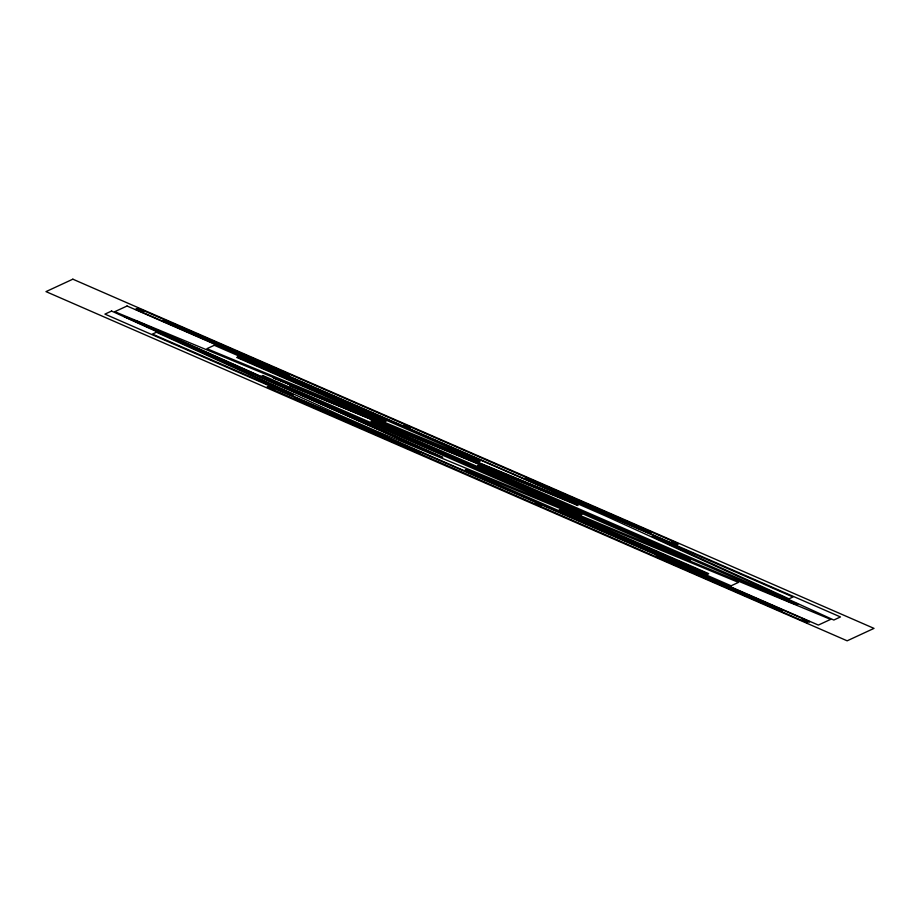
<?xml version="1.0" encoding="UTF-8"?>
<svg xmlns="http://www.w3.org/2000/svg" width="920" height="920" viewBox="0 0 920 920"><rect width="100%" height="100%" fill="white"/><g stroke="black" fill="none" stroke-linecap="round" stroke-linejoin="round"><path stroke-width="1.38" d="M72.841 279.185L46 291.617L847.159 640.814L874 628.383L72.841 279.185M111.573 311.052L104.937 314.122L818.351 625.071L830.645 619.379L376.774 431.227L339.848 415.127L111.573 311.052M127.04 306.003L114.758 311.696L568.629 499.847L605.556 515.947L833.831 620.034L840.466 616.952L127.04 306.003M136.551 308.901L135.562 309.361L676.165 544.985L677.154 544.536L671.244 541.96L672.232 541.5L678.626 543.846L138.023 308.223L143.439 311.029L142.462 311.478L136.551 308.901M164.22 319.987L163.116 320.505L288.661 375.222L289.765 374.716L164.22 319.987M156.411 332.247L152.433 334.086L292.457 395.117L293.377 394.691L156.411 332.247M214.279 345.276L206.908 348.691L479.239 461.587L480.159 461.15L214.279 345.276M237.509 357.086L236.75 357.443L384.456 421.82L385.216 421.463L237.509 357.086M238.59 356.592L237.831 356.948L385.537 421.325L386.296 420.969L238.59 356.592M262.798 375.521L261.82 375.981L267.237 378.775L574.459 512.681L580.865 515.028L581.842 514.579L262.798 375.521M267.26 386.998L807.369 622.851L801.952 620.045L802.942 619.597L808.852 622.173L809.83 621.713L269.226 386.089L268.249 386.549L274.148 389.125L273.171 389.574L267.26 386.998M294.848 398.118L293.744 398.636L419.29 453.353L420.405 452.847L294.848 398.118M371.898 420.601L370.921 421.049L376.337 423.855L683.56 557.761L689.966 560.107L690.954 559.659L371.898 420.601M404.88 424.971L403.903 425.431L409.803 428.007L410.791 427.547L404.88 424.971M466.164 469.499L465.244 469.924L731.112 585.798L738.484 582.383L466.164 469.499M478.687 465.152L477.652 465.635L483.092 468.429L790.326 602.335L796.697 604.693L797.732 604.21L478.687 465.152M526.102 477.721L524.998 478.227L650.543 532.956L651.659 532.438L526.102 477.721M535.589 503.067L534.612 503.527L540.523 506.103L541.5 505.643L535.589 503.067M559.866 509.749L559.096 510.105L706.801 574.482L707.572 574.137L559.866 509.749M560.947 509.254L560.176 509.611L707.882 573.988L708.653 573.631L560.947 509.254M652.947 535.957L652.027 536.383L788.992 598.828L792.971 596.988L652.947 535.957M656.731 555.852L655.626 556.358L781.183 611.087L782.287 610.569L656.731 555.852M127.799 317.756L124.269 316.641L432.538 453.663L127.799 317.756M137.942 321.551L134.412 320.447L442.681 457.47L137.942 321.551M556.117 495.075L273.171 377.717L561.591 497.846L556.117 495.075M572.504 502.78L289.57 385.422L577.99 505.551L572.504 502.78"/></g></svg>
